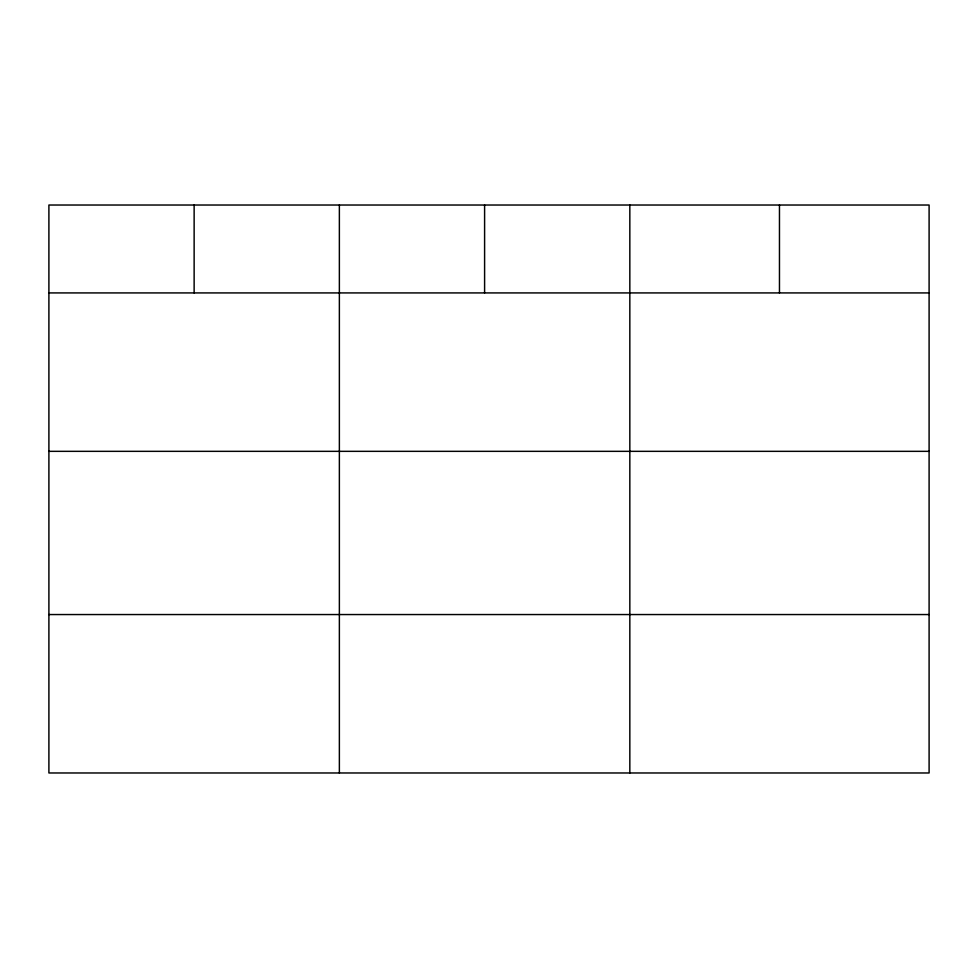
<?xml version="1.0" encoding="UTF-8"?>
<svg xmlns="http://www.w3.org/2000/svg" width="978" height="978" viewBox="0 0 978 978"><rect width="100%" height="100%" fill="white"/><g stroke="black" fill="none" stroke-linecap="round" stroke-linejoin="round"><path stroke-width="1.47" d="M929.1 292.923L929.1 772.975L48.9 772.975L48.9 205.025L929.1 205.025L929.1 292.923L48.9 292.923M48.9 451.335L929.1 451.335M48.9 614.551L929.1 614.551M779.466 205.025L779.466 292.923M629.832 205.025L629.832 772.975M484.599 205.025L484.599 292.923M339.366 205.025L339.366 772.975M194.133 205.025L194.133 292.923"/></g></svg>
